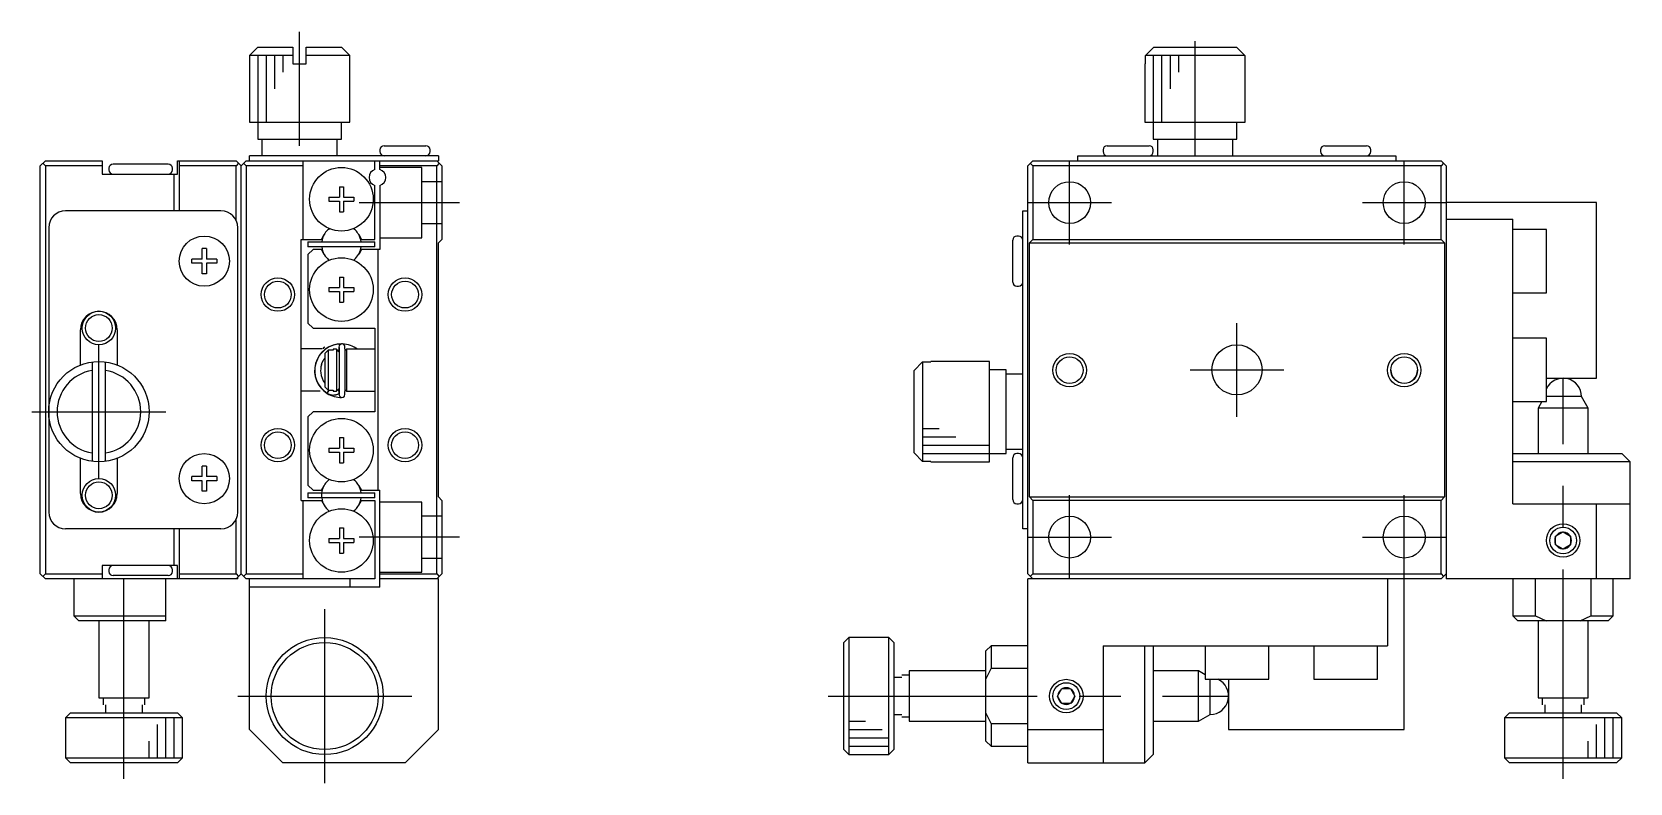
# Model space of a CAD drawing. Extents: x 109 to 321, y 55 to 222.
# Drawn here: x 225.1 to 320.6, y 126.9 to 171.8 of the extents above; entities that cross this region are included whole.
import ezdxf

# ---------------------------------------------------------------- set-up
doc = ezdxf.new("R2010")
doc.units = 0
doc.header["$LTSCALE"] = 10
doc.linetypes.add('CENTER', pattern=[2, 1.25, -0.25, 0.25, -0.25])
doc.linetypes.add('DASHED', pattern=[3.5, 2, -1.5])
doc.layers.get('0').update_dxf_attribs({"linetype": 'CONTINUOUS'})
doc.layers.add('CENTER', color=1, linetype='CENTER')

msp = doc.modelspace()

# ---------------------------------------------------------------- linework, layer by layer
at = {"color": 7, "linetype": 'CONTINUOUS'}
for p, q in [((238.611689, 170.93226), (238.111689, 170.43226)), ((238.111689, 170.43226), (238.111689, 166.43226)), ((240.711689, 170.43226), (238.111689, 170.43226)), ((238.611689, 170.93226), (240.711689, 170.93226)), ((240.711689, 170.93226), (240.711689, 169.93226)), ((241.511689, 170.93226), (243.611689, 170.93226)), ((241.511689, 169.93226), (241.511689, 170.93226)), ((244.111689, 170.43226), (241.511689, 170.43226)), ((244.111689, 170.43226), (243.611689, 170.93226)), ((244.111689, 166.43226), (244.111689, 170.43226)), ((291.668656, 170.43226), (292.174077, 170.93226)), ((291.668656, 169.93226), (291.668656, 170.43226)), ((297.615083, 170.43226), (291.668656, 170.43226)), ((292.174077, 170.93226), (297.109662, 170.93226)), ((297.109662, 170.93226), (297.615083, 170.43226)), ((297.615083, 170.43226), (297.615083, 169.93226)), ((240.711689, 169.93226), (241.511689, 169.93226)), ((291.641869, 169.93226), (291.641869, 166.43226)), ((291.641869, 169.93226), (291.668656, 169.93226)), ((297.615083, 169.93226), (297.641869, 169.93226)), ((297.641869, 166.43226), (297.641869, 169.93226)), ((238.111689, 166.43226), (244.111689, 166.43226)), ((238.611689, 166.43226), (238.611689, 165.43226)), ((243.611689, 165.43226), (243.611689, 166.43226)), ((291.641869, 166.43226), (297.641869, 166.43226)), ((292.141869, 166.43226), (292.141869, 165.43226)), ((297.141869, 165.43226), (297.141869, 166.43226)), ((238.611689, 165.43226), (243.611689, 165.43226)), ((238.861689, 165.43226), (238.861689, 164.43226)), ((243.361689, 164.43226), (243.361689, 165.43226)), ((292.141869, 165.43226), (297.141869, 165.43226)), ((292.391869, 165.43226), (292.391869, 164.43226)), ((296.891869, 164.43226), (296.891869, 165.43226)), ((238.111689, 164.13226), (238.111689, 164.43226)), ((249.411689, 164.43226), (238.111689, 164.43226)), ((245.911689, 164.78226), (245.911689, 164.68226)), ((246.161689, 165.03226), (248.661689, 165.03226)), ((248.911689, 164.68226), (248.911689, 164.78226)), ((249.411689, 164.43226), (249.411689, 164.13226)), ((287.641869, 164.13226), (287.641869, 164.43226)), ((287.641869, 164.43226), (306.641869, 164.43226)), ((289.141869, 164.78226), (289.141869, 164.68226)), ((289.391869, 165.03226), (291.891869, 165.03226)), ((292.141869, 164.68226), (292.141869, 164.78226)), ((302.141869, 164.78226), (302.141869, 164.68226)), ((302.391869, 165.03226), (304.891869, 165.03226)), ((305.141869, 164.68226), (305.141869, 164.78226)), ((306.641869, 164.43226), (306.641869, 164.13226)), ((225.611689, 163.83226), (225.911689, 164.13226)), ((225.611689, 139.43226), (225.611689, 163.83226)), ((225.911689, 163.83226), (225.761689, 163.98226)), ((225.911689, 164.13226), (229.311689, 164.13226)), ((225.911689, 163.83226), (225.911689, 139.43226)), ((229.311689, 163.83226), (225.911689, 163.83226)), ((229.311689, 164.13226), (229.311689, 163.33226)), ((229.711689, 163.68226), (229.711689, 163.58226)), ((233.261689, 163.93226), (229.961689, 163.93226)), ((233.511689, 163.58226), (233.511689, 163.68226)), ((233.811689, 163.33226), (233.811689, 164.13226)), ((233.811689, 164.13226), (237.311689, 164.13226)), ((233.911689, 164.13226), (233.911689, 161.13226)), ((237.311689, 163.83226), (233.911689, 163.83226)), ((237.311689, 164.13226), (237.611689, 163.83226)), ((237.461689, 163.98226), (237.311689, 163.83226)), ((237.311689, 160.56815), (237.311689, 163.83226)), ((237.611689, 163.83226), (237.911689, 164.13226)), ((237.611689, 139.43226), (237.611689, 163.83226)), ((237.911689, 163.83226), (237.761689, 163.98226)), ((237.911689, 164.13226), (249.411689, 164.13226)), ((241.311689, 163.83226), (237.911689, 163.83226)), ((237.911689, 163.83226), (237.911689, 139.43226)), ((241.311689, 164.13226), (241.311689, 159.43226)), ((245.611689, 163.609229), (245.611689, 164.13226)), ((245.911689, 163.609229), (245.911689, 164.13226)), ((249.311689, 163.83226), (245.911689, 163.83226)), ((249.611689, 163.83226), (249.311689, 164.13226)), ((249.461689, 163.98226), (249.311689, 163.83226)), ((249.311689, 139.43226), (249.311689, 163.83226)), ((249.611689, 163.83226), (249.611689, 159.43226)), ((284.941869, 164.13226), (284.641869, 163.83226)), ((284.641869, 139.43226), (284.641869, 163.83226)), ((284.941869, 163.83226), (284.791869, 163.98226)), ((284.941869, 164.13226), (309.341869, 164.13226)), ((284.941869, 163.83226), (284.941869, 159.43226)), ((309.341869, 163.83226), (284.941869, 163.83226)), ((309.641869, 163.83226), (309.341869, 164.13226)), ((309.491869, 163.98226), (309.341869, 163.83226)), ((309.341869, 159.43226), (309.341869, 163.83226)), ((309.641869, 163.83226), (309.641869, 139.13226)), ((229.311689, 163.33226), (233.811689, 163.33226)), ((233.611689, 161.13226), (233.611689, 163.33226)), ((243.486689, 162.58226), (243.736689, 162.58226)), ((243.486689, 162.58226), (243.486689, 161.95726)), ((243.736689, 162.58226), (243.736689, 161.95726)), ((245.611689, 159.43226), (245.611689, 162.65529)), ((245.911689, 162.65529), (245.911689, 158.83226)), ((242.861689, 161.95726), (243.486689, 161.95726)), ((242.861689, 161.95726), (242.861689, 161.70726)), ((242.861689, 161.70726), (243.486689, 161.70726)), ((243.486689, 161.70726), (243.486689, 161.08226)), ((243.736689, 161.95726), (244.361689, 161.95726)), ((243.736689, 161.70726), (243.736689, 161.08226)), ((243.736689, 161.70726), (244.361689, 161.70726)), ((244.361689, 161.95726), (244.361689, 161.70726)), ((318.641869, 161.63226), (309.641869, 161.63226)), ((318.641869, 151.13226), (318.641869, 161.63226)), ((236.411689, 161.13226), (227.111689, 161.13226)), ((243.486689, 161.08226), (243.736689, 161.08226)), ((284.341869, 161.13226), (284.641869, 161.13226)), ((284.341869, 142.13226), (284.341869, 161.13226)), ((309.641869, 160.63226), (313.641869, 160.63226)), ((313.641869, 143.63226), (313.641869, 160.63226)), ((226.111689, 160.13226), (226.111689, 143.13226)), ((237.411689, 143.13226), (237.411689, 160.13226)), ((242.410223, 159.43226), (242.580685, 159.72751)), ((244.642692, 159.72751), (244.813155, 159.43226)), ((284.091869, 159.63226), (283.991869, 159.63226)), ((315.641869, 160.03226), (313.641869, 160.03226)), ((315.641869, 156.23226), (315.641869, 160.03226)), ((235.286689, 158.25726), (235.286689, 158.88226)), ((235.536689, 158.88226), (235.286689, 158.88226)), ((235.536689, 158.88226), (235.536689, 158.25726)), ((241.211689, 159.43226), (242.410223, 159.43226)), ((241.211689, 143.83226), (241.211689, 159.43226)), ((241.611689, 159.282262), (245.611689, 159.282262)), ((241.611689, 159.28226), (241.611689, 158.98226)), ((245.611689, 158.98226), (241.611689, 158.98226)), ((241.911689, 158.83226), (241.611689, 158.53226)), ((242.410223, 158.83226), (241.911689, 158.83226)), ((242.580685, 158.53701), (242.410223, 158.83226)), ((244.813155, 158.83226), (244.642692, 158.53701)), ((244.813155, 159.43226), (245.611689, 159.43226)), ((245.911689, 158.83226), (244.813155, 158.83226)), ((245.611689, 158.98226), (245.611689, 159.28226)), ((245.811689, 144.43226), (245.811689, 158.83226)), ((249.411689, 159.23226), (249.611689, 159.43226)), ((249.411689, 144.03226), (249.411689, 159.23226)), ((283.741869, 156.88226), (283.741869, 159.38226)), ((284.741869, 159.23226), (284.941869, 159.43226)), ((284.741869, 144.03226), (284.741869, 159.23226)), ((284.741869, 159.23226), (309.541869, 159.23226)), ((284.941869, 159.43226), (309.341869, 159.43226)), ((309.341869, 159.43226), (309.541869, 159.23226)), ((309.541869, 159.23226), (309.541869, 144.03226)), ((234.661689, 158.00726), (234.661689, 158.25726)), ((235.286689, 158.25726), (234.661689, 158.25726)), ((235.286689, 158.00726), (234.661689, 158.00726)), ((235.286689, 157.38226), (235.286689, 158.00726)), ((236.161689, 158.25726), (235.536689, 158.25726)), ((235.536689, 158.00726), (235.536689, 157.38226)), ((236.161689, 158.00726), (235.536689, 158.00726)), ((236.161689, 158.25726), (236.161689, 158.00726)), ((241.611689, 158.53226), (241.611689, 154.43226)), ((235.536689, 157.38226), (235.286689, 157.38226)), ((243.486689, 157.18226), (243.736689, 157.18226)), ((243.486689, 157.18226), (243.486689, 156.55726)), ((243.736689, 157.18226), (243.736689, 156.55726)), ((242.861689, 156.55726), (243.486689, 156.55726)), ((242.861689, 156.55726), (242.861689, 156.30726)), ((242.861689, 156.30726), (243.486689, 156.30726)), ((243.486689, 156.30726), (243.486689, 155.68226)), ((243.736689, 156.55726), (244.361689, 156.55726)), ((243.736689, 156.30726), (243.736689, 155.68226)), ((243.736689, 156.30726), (244.361689, 156.30726)), ((244.361689, 156.55726), (244.361689, 156.30726)), ((283.991869, 156.63226), (284.091869, 156.63226)), ((313.641869, 156.23226), (315.641869, 156.23226)), ((243.486689, 155.68226), (243.736689, 155.68226)), ((228.011689, 151.923317), (228.011689, 154.03226)), ((230.211689, 154.03226), (230.211689, 151.923317)), ((241.611689, 154.43226), (241.911689, 154.13226)), ((241.911689, 154.13226), (245.611689, 154.13226)), ((245.611689, 154.13226), (245.611689, 149.13226)), ((242.450442, 152.88226), (241.211689, 152.88226)), ((242.511605, 152.92432), (242.51921, 152.882301)), ((242.627078, 152.992243), (242.511612, 152.933648)), ((243.111689, 152.86226), (243.111689, 152.81226)), ((243.311689, 152.86226), (243.111689, 152.86226)), ((243.311689, 152.86226), (243.311689, 150.36226)), ((243.485286, 152.688662), (243.311689, 152.86226)), ((243.458556, 152.861436), (243.455208, 152.745314)), ((243.463985, 152.976797), (243.458556, 152.861436)), ((243.48503, 153.080725), (243.463985, 152.976797)), ((243.474409, 152.97277), (243.474409, 150.193115)), ((243.55447, 153.157998), (243.48503, 153.080725)), ((243.653125, 153.182738), (243.55447, 153.157998)), ((243.751206, 153.146887), (243.653125, 153.182738)), ((243.812298, 153.06033), (243.751206, 153.146887)), ((243.911689, 152.86226), (243.83309, 152.783661)), ((243.911689, 152.86226), (243.911689, 150.36226)), ((245.611689, 152.86226), (243.911689, 152.86226)), ((315.641869, 153.53226), (313.641869, 153.53226)), ((315.641869, 149.73226), (315.641869, 153.53226)), ((228.711689, 152.105473), (228.711689, 146.159046)), ((229.511689, 146.159046), (229.511689, 152.105473)), ((242.415147, 151.931528), (242.464149, 152.070313)), ((242.464149, 152.070313), (242.530049, 152.204232)), ((242.530049, 152.204232), (242.588168, 152.296579)), ((242.588168, 152.296579), (242.611518, 152.329105)), ((242.811689, 152.81226), (242.611689, 152.602209)), ((242.611689, 152.602209), (242.611689, 150.62231)), ((242.811689, 152.81226), (242.811689, 150.41226)), ((243.111689, 152.81226), (242.811689, 152.81226)), ((243.365637, 152.808465), (243.457268, 152.823532)), ((243.415013, 152.759225), (243.374344, 152.810208)), ((243.455208, 152.745314), (243.454604, 152.719687)), ((243.832286, 152.813918), (243.858194, 152.808965)), ((277.841869, 151.600052), (278.341869, 152.105473)), ((278.341869, 152.105473), (278.841869, 152.105473)), ((278.341869, 152.105473), (278.341869, 146.159046)), ((282.341869, 152.13226), (278.841869, 152.13226)), ((278.841869, 152.105473), (278.841869, 152.13226)), ((282.341869, 146.13226), (282.341869, 152.13226)), ((277.841869, 146.664467), (277.841869, 151.600052)), ((283.341869, 151.63226), (282.341869, 151.63226)), ((283.341869, 146.63226), (283.341869, 151.63226)), ((284.341869, 151.38226), (283.341869, 151.38226)), ((315.641869, 151.13226), (318.641869, 151.13226)), ((241.211689, 150.38226), (242.331479, 150.38226)), ((242.611689, 150.62231), (242.811689, 150.41226)), ((242.753162, 150.23782), (242.838919, 150.396096)), ((242.760726, 150.23417), (242.760723, 150.233131)), ((242.760723, 150.233131), (242.761227, 150.232093)), ((242.76094, 150.235533), (242.760726, 150.23417)), ((242.761362, 150.237218), (242.76094, 150.235533)), ((242.761227, 150.232093), (242.788431, 150.215743)), ((242.761992, 150.23922), (242.761362, 150.237218)), ((242.762828, 150.241534), (242.761992, 150.23922)), ((242.76387, 150.244157), (242.762828, 150.241534)), ((242.765114, 150.247081), (242.76387, 150.244157)), ((242.766557, 150.250301), (242.765114, 150.247081)), ((242.769074, 150.255636), (242.766557, 150.250301)), ((242.772015, 150.261587), (242.769074, 150.255636)), ((242.775366, 150.268123), (242.772015, 150.261587)), ((242.779111, 150.275212), (242.775366, 150.268123)), ((242.78323, 150.282818), (242.779111, 150.275212)), ((242.787704, 150.290905), (242.78323, 150.282818)), ((242.79251, 150.299432), (242.787704, 150.290905)), ((242.788431, 150.215743), (242.817947, 150.199897)), ((242.797625, 150.308358), (242.79251, 150.299432)), ((242.803023, 150.317637), (242.797625, 150.308358)), ((242.808677, 150.327225), (242.803023, 150.317637)), ((242.81456, 150.337073), (242.808677, 150.327225)), ((242.811689, 150.41226), (243.111689, 150.41226)), ((242.820643, 150.347133), (242.81456, 150.337073)), ((242.817947, 150.199897), (242.848212, 150.185542)), ((242.826895, 150.357355), (242.820643, 150.347133)), ((242.833285, 150.367689), (242.826895, 150.357355)), ((242.839782, 150.378083), (242.833285, 150.367689)), ((242.838919, 150.396096), (242.850358, 150.413949)), ((242.846354, 150.388486), (242.839782, 150.378083)), ((242.861635, 150.41226), (242.846354, 150.388486)), ((242.848212, 150.185542), (242.87915, 150.172713)), ((242.87915, 150.172713), (242.910686, 150.161441)), ((242.910686, 150.161441), (242.94274, 150.151755)), ((242.94274, 150.151755), (242.975235, 150.143677)), ((242.975235, 150.143677), (243.00809, 150.137228)), ((243.00809, 150.137228), (243.041223, 150.132424)), ((243.041223, 150.132424), (243.074553, 150.129275)), ((243.074553, 150.129275), (243.107998, 150.12779)), ((243.107998, 150.12779), (243.141476, 150.127973)), ((243.111689, 150.41226), (243.111689, 150.36226)), ((243.111689, 150.36226), (243.311689, 150.36226)), ((243.141476, 150.127973), (243.174904, 150.129823)), ((243.174904, 150.129823), (243.208199, 150.133335)), ((243.208199, 150.133335), (243.24128, 150.1385)), ((243.24128, 150.1385), (243.274064, 150.145307)), ((243.274064, 150.145307), (243.306472, 150.153738)), ((243.306472, 150.153738), (243.338423, 150.163773)), ((243.311689, 150.36226), (243.486506, 150.537077)), ((243.338423, 150.163773), (243.369838, 150.175387)), ((243.369838, 150.175387), (243.40064, 150.188551)), ((243.40064, 150.188551), (243.430753, 150.203234)), ((243.430753, 150.203234), (243.460101, 150.219399)), ((243.45707, 150.350993), (243.45722, 150.362135)), ((243.45707, 150.350993), (243.461947, 150.223353)), ((243.45722, 150.362135), (243.458326, 150.373245)), ((243.458326, 150.373245), (243.460382, 150.384261)), ((243.460101, 150.219399), (243.462131, 150.220588)), ((243.460382, 150.384261), (243.463376, 150.395124)), ((243.461947, 150.223353), (243.472862, 150.120084)), ((243.463376, 150.395124), (243.467293, 150.405773)), ((243.467293, 150.405773), (243.472111, 150.416151)), ((243.472111, 150.416151), (243.477803, 150.426201)), ((243.472862, 150.120084), (243.524168, 150.030824)), ((243.477803, 150.426201), (243.484338, 150.435868)), ((243.524168, 150.030824), (243.614986, 149.985468)), ((243.614986, 149.985468), (243.717177, 149.998636)), ((243.717177, 149.998636), (243.794384, 150.066786)), ((243.794384, 150.066786), (243.824159, 150.17389)), ((243.904982, 150.368747), (243.832311, 150.353215)), ((243.834361, 150.43226), (243.841689, 150.43226)), ((243.834532, 150.439417), (243.911689, 150.36226)), ((243.911689, 150.36226), (245.611689, 150.36226)), ((317.741869, 150.03226), (315.641869, 150.03226)), ((318.141869, 149.339439), (317.741869, 150.03226)), ((241.911689, 149.13226), (241.611689, 148.83226)), ((245.611689, 149.13226), (241.911689, 149.13226)), ((313.641869, 149.73226), (315.641869, 149.73226)), ((318.141874, 149.339439), (315.141864, 149.339439)), ((315.368664, 149.73226), (315.141869, 149.339439)), ((315.141869, 149.339439), (315.141869, 146.632279)), ((318.141869, 146.632279), (318.141869, 149.339439)), ((241.611689, 148.83226), (241.611689, 144.73226)), ((243.486689, 147.58226), (243.736689, 147.58226)), ((243.486689, 147.58226), (243.486689, 146.95726)), ((243.736689, 147.58226), (243.736689, 146.95726)), ((228.011689, 144.23226), (228.011689, 146.341203)), ((230.211689, 146.341203), (230.211689, 144.23226)), ((242.861689, 146.95726), (243.486689, 146.95726)), ((242.861689, 146.95726), (242.861689, 146.70726)), ((242.861689, 146.70726), (243.486689, 146.70726)), ((243.486689, 146.70726), (243.486689, 146.08226)), ((243.736689, 146.95726), (244.361689, 146.95726)), ((243.736689, 146.70726), (243.736689, 146.08226)), ((243.736689, 146.70726), (244.361689, 146.70726)), ((244.361689, 146.95726), (244.361689, 146.70726)), ((278.341869, 146.159046), (277.841869, 146.664467)), ((282.341869, 146.63226), (283.341869, 146.63226)), ((283.341869, 146.88226), (284.341869, 146.88226)), ((283.741869, 143.88226), (283.741869, 146.38226)), ((284.091869, 146.63226), (283.991869, 146.63226)), ((313.641869, 146.63226), (320.141869, 146.63226)), ((320.641869, 146.13226), (320.141869, 146.63226)), ((234.661689, 145.00726), (234.661689, 145.25726)), ((235.286689, 145.25726), (234.661689, 145.25726)), ((235.286689, 145.25726), (235.286689, 145.88226)), ((235.536689, 145.88226), (235.286689, 145.88226)), ((235.536689, 145.88226), (235.536689, 145.25726)), ((236.161689, 145.25726), (235.536689, 145.25726)), ((236.161689, 145.25726), (236.161689, 145.00726)), ((243.486689, 146.08226), (243.736689, 146.08226)), ((278.841869, 146.159046), (278.341869, 146.159046)), ((278.841869, 146.13226), (278.841869, 146.159046)), ((278.841869, 146.13226), (282.341869, 146.13226)), ((320.641869, 146.13226), (313.641869, 146.13226)), ((320.641869, 139.13226), (320.641869, 146.13226)), ((235.286689, 145.00726), (234.661689, 145.00726)), ((235.286689, 144.38226), (235.286689, 145.00726)), ((235.536689, 144.38226), (235.286689, 144.38226)), ((235.536689, 145.00726), (235.536689, 144.38226)), ((236.161689, 145.00726), (235.536689, 145.00726)), ((241.611689, 144.73226), (241.911689, 144.43226)), ((241.611689, 144.282262), (245.611689, 144.282262)), ((241.611689, 144.28226), (241.611689, 143.98226)), ((241.911689, 144.43226), (242.410223, 144.43226)), ((242.410223, 144.43226), (242.580685, 144.72751)), ((244.642692, 144.72751), (244.813155, 144.43226)), ((244.813155, 144.43226), (245.911689, 144.43226)), ((245.611689, 143.98226), (245.611689, 144.28226)), ((245.911689, 138.63226), (245.911689, 144.43226)), ((241.211689, 143.83226), (242.410223, 143.83226)), ((241.311689, 143.83226), (241.311689, 139.13226)), ((245.611689, 143.98226), (241.611689, 143.98226)), ((242.410223, 143.83226), (242.580685, 143.53701)), ((244.642692, 143.53701), (244.813155, 143.83226)), ((244.813155, 143.83226), (245.611689, 143.83226)), ((245.611689, 143.83226), (245.611689, 139.13226)), ((249.611689, 143.83226), (249.411689, 144.03226)), ((249.611689, 143.83226), (249.611689, 139.43226)), ((283.991869, 143.63226), (284.091869, 143.63226)), ((284.941869, 143.83226), (284.741869, 144.03226)), ((284.741869, 144.03226), (309.541869, 144.03226)), ((309.341869, 143.83226), (284.941869, 143.83226)), ((284.941869, 143.83226), (284.941869, 139.43226)), ((309.541869, 144.03226), (309.341869, 143.83226)), ((309.341869, 139.43226), (309.341869, 143.83226)), ((313.641869, 143.63226), (320.641869, 143.63226)), ((318.641869, 139.13226), (318.641869, 143.63226)), ((237.311689, 139.43226), (237.311689, 142.69637)), ((236.411689, 142.13226), (227.111689, 142.13226)), ((233.611689, 139.93226), (233.611689, 142.13226)), ((233.911689, 142.13226), (233.911689, 139.13226)), ((242.861689, 141.55726), (243.486689, 141.55726)), ((242.861689, 141.55726), (242.861689, 141.30726)), ((243.486689, 142.18226), (243.736689, 142.18226)), ((243.486689, 142.18226), (243.486689, 141.55726)), ((243.736689, 142.18226), (243.736689, 141.55726)), ((243.736689, 141.55726), (244.361689, 141.55726)), ((244.361689, 141.55726), (244.361689, 141.30726)), ((284.641869, 142.13226), (284.341869, 142.13226)), ((316.191869, 141.692067), (316.641865, 141.951882)), ((316.191869, 141.172452), (316.191869, 141.692067)), ((316.641869, 141.951875), (317.091869, 141.692068)), ((317.091869, 141.692067), (317.091869, 141.172452)), ((242.861689, 141.30726), (243.486689, 141.30726)), ((243.486689, 141.30726), (243.486689, 140.68226)), ((243.486689, 140.68226), (243.736689, 140.68226)), ((243.736689, 141.30726), (243.736689, 140.68226)), ((243.736689, 141.30726), (244.361689, 141.30726)), ((316.641869, 140.912645), (316.191869, 141.172452)), ((317.091869, 141.172452), (316.641869, 140.912645)), ((233.811689, 139.93226), (229.311689, 139.93226)), ((229.311689, 139.93226), (229.311689, 139.13226)), ((229.711689, 139.68226), (229.711689, 139.58226)), ((233.511689, 139.58226), (233.511689, 139.68226)), ((233.811689, 139.13226), (233.811689, 139.93226)), ((225.911689, 139.13226), (225.611689, 139.43226)), ((225.761689, 139.28226), (225.911689, 139.43226)), ((225.911689, 139.43226), (229.311689, 139.43226)), ((237.411689, 139.13226), (225.911689, 139.13226)), ((227.611689, 139.13226), (227.611689, 136.93226)), ((233.261689, 139.33226), (229.961689, 139.33226)), ((233.111689, 136.63226), (233.111689, 139.13226)), ((233.911689, 139.43226), (237.311689, 139.43226)), ((237.311689, 139.43226), (237.461689, 139.28226)), ((237.611689, 139.43226), (237.311689, 139.13226)), ((237.411689, 139.13226), (237.411689, 139.23226)), ((237.911689, 139.13226), (237.611689, 139.43226)), ((237.761689, 139.28226), (237.911689, 139.43226)), ((237.911689, 139.43226), (241.311689, 139.43226)), ((245.611689, 139.13226), (237.911689, 139.13226)), ((238.111689, 130.13226), (238.111689, 139.13226)), ((245.911689, 138.63226), (238.111689, 138.63226)), ((244.111689, 139.13226), (244.111689, 138.63226)), ((245.911689, 139.43226), (249.311689, 139.43226)), ((249.411689, 139.13226), (245.911689, 139.13226)), ((249.311689, 139.43226), (249.461689, 139.28226)), ((249.611689, 139.43226), (249.311689, 139.13226)), ((249.411689, 130.13226), (249.411689, 139.13226)), ((284.641869, 139.43226), (284.941869, 139.13226)), ((309.341869, 139.13226), (284.641869, 139.13226)), ((284.641869, 128.13226), (284.641869, 139.13226)), ((284.791869, 139.28226), (284.941869, 139.43226)), ((284.941869, 139.43226), (309.341869, 139.43226)), ((306.141869, 139.13226), (306.141869, 135.13226)), ((307.141869, 130.13226), (307.141869, 139.13226)), ((309.341869, 139.43226), (309.491869, 139.28226)), ((309.341869, 139.13226), (309.641869, 139.43226)), ((320.641869, 139.13226), (309.641869, 139.13226)), ((313.641869, 139.13226), (313.641869, 136.93226)), ((314.983557, 136.93226), (314.983557, 139.13226)), ((318.300182, 139.13226), (318.300182, 136.93226)), ((319.641869, 136.93226), (319.641869, 139.13226)), ((227.611689, 136.93226), (233.111689, 136.93226)), ((227.611689, 136.93226), (227.911689, 136.63226)), ((233.111689, 136.63226), (227.911689, 136.63226)), ((229.111689, 136.63224), (229.111689, 132.03226)), ((232.111689, 132.03226), (232.111689, 136.63226)), ((313.641869, 136.93226), (314.983557, 136.93226)), ((313.641869, 136.93226), (313.941869, 136.63226)), ((319.341869, 136.63226), (313.941869, 136.63226)), ((314.983557, 136.93226), (315.622065, 136.63226)), ((315.141869, 136.63224), (315.141869, 132.03226)), ((317.661673, 136.63226), (318.300182, 136.93226)), ((318.141869, 132.03226), (318.141869, 136.63224)), ((318.300182, 136.93226), (319.641869, 136.93226)), ((319.341869, 136.63226), (319.641869, 136.93226)), ((273.941869, 135.63226), (273.641869, 135.33226)), ((273.641869, 128.93226), (273.641869, 135.33226)), ((273.941869, 135.63226), (273.941869, 128.63226)), ((276.341869, 135.63226), (273.941869, 135.63226)), ((276.341869, 128.63226), (276.341869, 135.63226)), ((276.641869, 135.33226), (276.341869, 135.63226)), ((276.641869, 135.33226), (276.641869, 128.93226)), ((282.441869, 135.13226), (282.141869, 134.83226)), ((282.141869, 129.43226), (282.141869, 134.83226)), ((282.441869, 135.13226), (282.441869, 133.790572)), ((284.641869, 135.13226), (282.441869, 135.13226)), ((289.141869, 135.13226), (306.141869, 135.13226)), ((289.141869, 135.13226), (289.141869, 128.13226)), ((291.641869, 128.13226), (291.641869, 135.13226)), ((292.141869, 135.13226), (292.141869, 128.63226)), ((295.241869, 135.13226), (295.241869, 133.13226)), ((299.041869, 133.13226), (299.041869, 135.13226)), ((301.741869, 135.13226), (301.741869, 133.13226)), ((305.541869, 133.13226), (305.541869, 135.13226)), ((282.441869, 133.790572), (282.141869, 133.152064)), ((282.441869, 133.790572), (284.641869, 133.790572)), ((277.108857, 133.23226), (276.641869, 133.23226)), ((277.541869, 133.63226), (277.541869, 130.63226)), ((282.14185, 133.63226), (277.541869, 133.63226)), ((294.849049, 133.63226), (292.141889, 133.63226)), ((294.849049, 130.632255), (294.849049, 133.632265)), ((295.241869, 133.405465), (294.849049, 133.63226)), ((295.241869, 133.13226), (299.041869, 133.13226)), ((295.541869, 131.03226), (295.541869, 133.13226)), ((296.641869, 133.13226), (296.641869, 130.13226)), ((301.741869, 133.13226), (305.541869, 133.13226)), ((229.111689, 132.03226), (232.111689, 132.03226)), ((286.422247, 132.132264), (286.682062, 132.58226)), ((286.682061, 131.68226), (286.422254, 132.13226)), ((286.682062, 132.58226), (287.201677, 132.58226)), ((287.201677, 132.58226), (287.461482, 132.132258)), ((287.461482, 132.132262), (287.201677, 131.68226)), ((315.141869, 132.03226), (318.141869, 132.03226)), ((227.411689, 131.13226), (227.111689, 130.83226)), ((227.411689, 131.13226), (233.811689, 131.13226)), ((229.511689, 131.599247), (229.511689, 131.13226)), ((231.711689, 131.13226), (231.711689, 131.599247)), ((234.111689, 130.83226), (233.811689, 131.13226)), ((276.641869, 131.03226), (277.108857, 131.03226)), ((282.141869, 131.112456), (282.441869, 130.473947)), ((287.201677, 131.68226), (286.682062, 131.68226)), ((294.849049, 130.63226), (295.541869, 131.03226)), ((313.441869, 131.13226), (313.141869, 130.83226)), ((313.441869, 131.13226), (319.841869, 131.13226)), ((315.541869, 131.599247), (315.541869, 131.13226)), ((317.741869, 131.13226), (317.741869, 131.599247)), ((320.141869, 130.83226), (319.841869, 131.13226)), ((234.111689, 130.83226), (227.111689, 130.83226)), ((227.111689, 130.83226), (227.111689, 128.43226)), ((234.111689, 128.43226), (234.111689, 130.83226)), ((238.111689, 130.13226), (240.111689, 128.13226)), ((247.411689, 128.13226), (249.411689, 130.13226)), ((277.541869, 130.63226), (282.14185, 130.63226)), ((282.441869, 130.473947), (282.441869, 129.13226)), ((284.641869, 130.473947), (282.441869, 130.473947)), ((284.641869, 130.13226), (289.141869, 130.13226)), ((292.141889, 130.63226), (294.849049, 130.63226)), ((296.641869, 130.13226), (307.141869, 130.13226)), ((320.141869, 130.83226), (313.141869, 130.83226)), ((313.141869, 130.83226), (313.141869, 128.43226)), ((320.141869, 128.43226), (320.141869, 130.83226)), ((282.141869, 129.43226), (282.441869, 129.13226)), ((282.441869, 129.13226), (284.641869, 129.13226)), ((227.111689, 128.43226), (234.111689, 128.43226)), ((227.111689, 128.43226), (227.411689, 128.13226)), ((233.811689, 128.13226), (227.411689, 128.13226)), ((233.811689, 128.13226), (234.111689, 128.43226)), ((247.411689, 128.13226), (240.111689, 128.13226)), ((273.641869, 128.93226), (273.941869, 128.63226)), ((273.941869, 128.63226), (276.341869, 128.63226)), ((276.341869, 128.63226), (276.641869, 128.93226)), ((284.641869, 128.13226), (291.641869, 128.13226)), ((291.641869, 128.13226), (292.141869, 128.63226)), ((313.141869, 128.43226), (320.141869, 128.43226)), ((313.141869, 128.43226), (313.441869, 128.13226)), ((319.841869, 128.13226), (313.441869, 128.13226)), ((319.841869, 128.13226), (320.141869, 128.43226))]:
    msp.add_line(p, q, dxfattribs=at)
at = {"color": 3, "linetype": 'CONTINUOUS'}
for p, q in [((238.611689, 170.43226), (238.611689, 166.43226)), ((239.111689, 170.43226), (239.111689, 166.43226)), ((239.611689, 170.43226), (239.611689, 168.43226)), ((240.111689, 170.43226), (240.111689, 169.43226)), ((292.141869, 170.43226), (292.141869, 166.43226)), ((292.641869, 170.43226), (292.641869, 166.43226)), ((293.141869, 170.43226), (293.141869, 168.43226)), ((293.641869, 170.43226), (293.641869, 169.43226)), ((278.341869, 148.13226), (279.341869, 148.13226)), ((278.341869, 147.63226), (280.341869, 147.63226)), ((278.341869, 147.13226), (282.341869, 147.13226)), ((278.341869, 146.63226), (282.341869, 146.63226)), ((277.541869, 133.38226), (277.108857, 133.38226)), ((229.361689, 132.03226), (229.361689, 131.599247)), ((231.861689, 131.599247), (231.861689, 132.03226)), ((315.391869, 132.03226), (315.391869, 131.599247)), ((317.891869, 131.599247), (317.891869, 132.03226)), ((277.108857, 130.88226), (277.541869, 130.88226)), ((232.611689, 128.43226), (232.611689, 130.43226)), ((233.111689, 128.43226), (233.111689, 130.83226)), ((233.611689, 128.43226), (233.611689, 130.83226)), ((273.941869, 130.63226), (274.941869, 130.63226)), ((273.941869, 130.13226), (275.941869, 130.13226)), ((318.641869, 128.43226), (318.641869, 130.43226)), ((319.141869, 128.43226), (319.141869, 130.83226)), ((319.641869, 128.43226), (319.641869, 130.83226)), ((232.111689, 128.43226), (232.111689, 129.43226)), ((273.941869, 129.63226), (276.341869, 129.63226)), ((273.941869, 129.13226), (276.341869, 129.13226)), ((318.141869, 128.43226), (318.141869, 129.43226))]:
    msp.add_line(p, q, dxfattribs=at)
at = {"color": 3, "linetype": 'DASHED'}
for p, q in [((248.411689, 163.73226), (245.911689, 163.73226)), ((248.411689, 159.53226), (248.411689, 163.73226)), ((249.611689, 162.88226), (248.411689, 162.88226)), ((248.411689, 160.38226), (249.611689, 160.38226)), ((245.911689, 159.53226), (248.411689, 159.53226)), ((248.411689, 143.73226), (245.911689, 143.73226)), ((248.411689, 139.53226), (248.411689, 143.73226)), ((249.611689, 142.88226), (248.411689, 142.88226)), ((245.911689, 139.53226), (248.411689, 139.53226)), ((248.411689, 140.38226), (249.611689, 140.38226))]:
    msp.add_line(p, q, dxfattribs=at)
at = {"color": 7, "linetype": 'CONTINUOUS'}
for centre, radius in [((243.611689, 161.83226), 1.9), ((287.141869, 161.63226), 1.25), ((307.141869, 161.63226), 1.25), ((235.411689, 158.13226), 1.5), ((243.611689, 156.43226), 1.9), ((239.811689, 156.13226), 0.8), ((247.411689, 156.13226), 0.8), ((229.111689, 154.13226), 0.8), ((297.141869, 151.63226), 1.5), ((229.111689, 149.13226), 3), ((287.141869, 151.61226), 0.8), ((307.141869, 151.61226), 0.8), ((243.611689, 146.83226), 1.9), ((239.811689, 147.13226), 0.8), ((247.411689, 147.13226), 0.8), ((235.411689, 145.13226), 1.5), ((229.111689, 144.13226), 0.8), ((243.611689, 141.43226), 1.9), ((287.141869, 141.63226), 1.25), ((307.141869, 141.63226), 1.25), ((316.641869, 141.43226), 0.8), ((242.611689, 132.13226), 3.5), ((242.611689, 132.13226), 3.2), ((286.941869, 132.13226), 0.8)]:
    msp.add_circle(centre, radius, dxfattribs=at)
at = {"color": 3, "linetype": 'CONTINUOUS'}
for centre in [(239.811689, 156.13226), (247.411689, 156.13226), (229.111689, 154.13226), (287.141869, 151.61226), (307.141869, 151.61226), (239.811689, 147.13226), (247.411689, 147.13226), (229.111689, 144.13226), (316.641869, 141.43226), (286.941869, 132.13226)]:
    msp.add_circle(centre, 1, dxfattribs=at)
at = {"color": 7, "linetype": 'CONTINUOUS'}
for centre, radius, start, end in [((246.161689, 164.78226), 0.25, 90, 180), ((246.161689, 164.68226), 0.25, 180, 270), ((248.661689, 164.78226), 0.25, 0, 90), ((248.661689, 164.68226), 0.25, 270, 0), ((289.391869, 164.78226), 0.25, 90, 180), ((289.391869, 164.68226), 0.25, 180, 270), ((291.891869, 164.78226), 0.25, 0, 90), ((291.891869, 164.68226), 0.25, 270, 0), ((302.391869, 164.78226), 0.25, 90, 180), ((302.391869, 164.68226), 0.25, 180, 270), ((304.891869, 164.78226), 0.25, 0, 90), ((304.891869, 164.68226), 0.25, 270, 0), ((229.961689, 163.68226), 0.25, 90, 180), ((229.961689, 163.58226), 0.25, 180, 270), ((233.261689, 163.68226), 0.25, 0, 90), ((233.261689, 163.58226), 0.25, 270, 0), ((245.761689, 163.13226), 0.5, 107.457603, 252.542397), ((245.761689, 163.13226), 0.5, 287.457603, 72.542397), ((227.111689, 160.13226), 1, 90, 180), ((236.411689, 160.13226), 1, 0, 90), ((243.611689, 159.132261), 1.1905, 150.000042, 172.761623), ((243.611689, 159.13226), 1.1905, 135, 150), ((243.702689, 159.040119), 1.32, 128.260088, 134.965001), ((243.611689, 159.132261), 1.1905, 127.543078, 134.642946), ((243.611689, 159.132261), 1.1905, 44.999966, 52.456922), ((243.520689, 159.040119), 1.32, 45.034999, 51.739912), ((243.611689, 159.13226), 1.1905, 30, 45), ((243.611689, 159.132261), 1.1905, 7.238446, 30), ((283.991869, 159.38226), 0.25, 90, 180), ((284.091869, 159.38226), 0.25, 0, 90), ((243.611689, 159.132261), 1.1905, 187.238382, 210), ((243.611689, 159.132261), 1.1905, 314.999966, 352.761618), ((243.611689, 159.132261), 1.1905, 210.000042, 232.457024), ((243.702689, 159.2244), 1.32, 225.034999, 231.739912), ((243.611689, 159.132261), 1.1905, 307.542976, 314.643568), ((243.520689, 159.2244), 1.32, 308.260088, 314.965001), ((283.991869, 156.88226), 0.25, 180, 270), ((284.091869, 156.88226), 0.25, 270, 0), ((229.111689, 154.03226), 1.1, 0, 180), ((243.60193, 151.583816), 1.598393, 90.536816, 238.370163), ((243.615576, 151.583833), 1.598467, 89.611696, 237.708539), ((243.610683, 151.580867), 1.601567, 53.152208, 87.922405), ((203.839562, 151.452829), 40.005045, 358.16797357, 2.30290503), ((243.606832, 151.585617), 1.240874, 163.81356654, 185.8551101), ((229.111689, 149.13226), 2.5, 99.206896, 260.793104), ((229.111689, 149.13226), 2.5, 279.206896, 80.793104), ((243.615411, 151.584502), 1.249296, 185.76407978, 216.52934991), ((307.141869, 151.63226), 0.8, 180.716216, 359.283784), ((316.641869, 150.03226), 1.1, 0, 155.380023), ((243.607751, 151.592558), 1.608889, 238.356938, 270.616493), ((283.991869, 146.38226), 0.25, 90, 180), ((284.091869, 146.38226), 0.25, 0, 90), ((243.611689, 144.132261), 1.1905, 150.000042, 187.238411), ((243.611689, 144.13226), 1.1905, 135, 150), ((243.702689, 144.040119), 1.32, 128.260088, 134.965001), ((243.611689, 144.132261), 1.1905, 127.543078, 134.642946), ((243.611689, 144.132261), 1.1905, 44.999966, 52.456922), ((243.520689, 144.040119), 1.32, 45.034999, 51.739912), ((243.611689, 144.13226), 1.1905, 30, 45), ((243.611689, 144.132261), 1.1905, 7.238411, 30), ((229.111689, 144.23226), 1.1, 180, 0), ((243.611689, 144.132261), 1.1905, 187.238411, 210), ((243.611689, 144.132261), 1.1905, 210.000042, 232.457024), ((243.611689, 144.13226), 1.1905, 315, 330), ((243.611689, 144.132261), 1.1905, 330, 352.761589), ((283.991869, 143.88226), 0.25, 180, 270), ((284.091869, 143.88226), 0.25, 270, 0), ((227.111689, 143.13226), 1, 180, 270), ((236.411689, 143.13226), 1, 270, 0), ((243.702689, 144.2244), 1.32, 225.034999, 231.739912), ((243.611689, 144.132261), 1.1905, 307.542976, 314.643568), ((243.520689, 144.2244), 1.32, 308.260088, 314.965001), ((316.641869, 141.43226), 0.5, 154.158067, 205.841933), ((316.641869, 141.43226), 0.5, 94.158067, 145.841933), ((316.641869, 141.43226), 0.5, 34.158067, 85.841933), ((316.641869, 141.43226), 0.5, 334.158067, 25.841933), ((316.641869, 141.43226), 0.5, 214.158067, 265.841933), ((316.641869, 141.43226), 0.5, 274.158067, 325.841933), ((229.961689, 139.68226), 0.25, 90, 180), ((229.961689, 139.58226), 0.25, 180, 270), ((233.261689, 139.68226), 0.25, 0, 90), ((233.261689, 139.58226), 0.25, 270, 0), ((295.541869, 132.13226), 1.1, 270, 65.380023), ((286.941869, 132.13226), 0.5, 124.158067, 175.841933), ((286.941869, 132.13226), 0.5, 184.158067, 235.841933), ((286.941869, 132.13226), 0.5, 64.158067, 115.841933), ((286.941869, 132.13226), 0.5, 4.158067, 55.841933), ((286.941869, 132.13226), 0.5, 304.158067, 355.841933), ((286.941869, 132.13226), 0.5, 244.158067, 295.841933)]:
    msp.add_arc(centre, radius, start, end, dxfattribs=at)
at = {"layer": 'CENTER', "color": 1, "linetype": 'CENTER'}
for p, q in [((241.111689, 165.03226), (241.111689, 171.83226)), ((294.641869, 164.43226), (294.641869, 171.28226)), ((287.141869, 159.13226), (287.141869, 164.13226)), ((307.141869, 159.13226), (307.141869, 164.13226)), ((244.661689, 161.63226), (250.661689, 161.63226)), ((284.641869, 161.63226), (289.641869, 161.63226)), ((304.641869, 161.63226), (309.641869, 161.63226)), ((297.141869, 148.83226), (297.141869, 154.43226)), ((229.111689, 145.13226), (229.111689, 153.13226)), ((294.341869, 151.63226), (299.941869, 151.63226)), ((316.641869, 127.19226), (316.641869, 151.13226)), ((225.111689, 149.13226), (233.111689, 149.13226)), ((287.141869, 139.13226), (287.141869, 144.13226)), ((307.141869, 139.13226), (307.141869, 144.13226)), ((250.661689, 141.63226), (244.661689, 141.63226)), ((284.641869, 141.63226), (289.641869, 141.63226)), ((304.641869, 141.63226), (309.641869, 141.63226)), ((230.611689, 127.19226), (230.611689, 139.13226)), ((242.611689, 126.93226), (242.611689, 137.33226)), ((237.411689, 132.13226), (247.811689, 132.13226)), ((272.701869, 132.13226), (296.641869, 132.13226))]:
    msp.add_line(p, q, dxfattribs=at)

doc.saveas('drawing.dxf')
